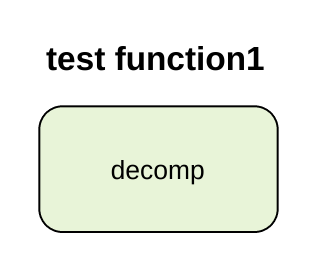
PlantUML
@startuml
title test function1
hide empty description
state decomp
@enduml
